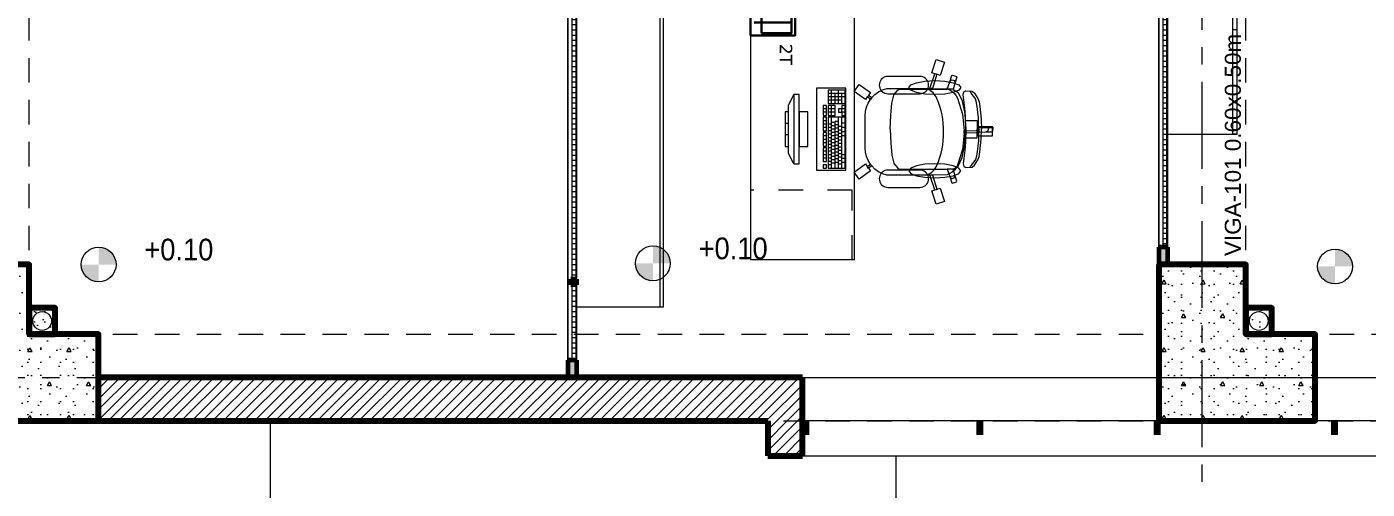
# Model space of a CAD drawing. Header units: inches. Extents: x -19 to 5698, y -728 to 92.
# Drawn here: x 9.56 to 17.27, y 6.81 to 9.47 of the extents above; entities that cross this region are included whole.
import ezdxf

# ---------------------------------------------------------------- set-up
doc = ezdxf.new("R2010")
doc.units = ezdxf.units.IN
doc.header["$MEASUREMENT"] = 0
doc.set_wipeout_variables(frame=1)
for name, pattern in [('HIDDEN', [0.375, 0.25, -0.125]), ('Hidden Line', [0.195611, 0.141111, -0.0545]), ('Punto & Raya', [0.65, 0.5, -0.075, 0, -0.075]), ('Rayas', [0.282222, 0.141111, -0.141111]), ('Wipeout_Contour', [1, 0, -1])]:
    doc.linetypes.add(name, pattern=pattern)
doc.layers.get('0').update_dxf_attribs({"color": 61})
doc.layers.add('00 conduct tomacorr', color=120, linetype='HIDDEN', lineweight=30)
for name, color, linetype in [('02 _ ARQ _ ALB _ Cotas Ejes', 7, 'Continuous'), ('02 _ ARQ _ ALB _ Ejes Generales', 251, 'Continuous'), ('02 _ ARQ _ ALB _ Mobiliario', 7, 'Continuous'), ('02 _ ARQ _ ZON _ Espacio.3D', 7, 'Continuous'), ('08 _ STR _ EXT _ 06 Columnas', 7, 'Continuous'), ('08 _ STR _ EXT _ 06 Elementos de Fachada', 7, 'Continuous'), ('08 _ STR _ EXT _ 07 Losa Aligerada', 7, 'Continuous'), ('08 _ STR _ EXT _ 09 Vigas', 251, 'Continuous'), ('08 _ STR _ EXT _ 10 Vereda Exterior', 7, 'Continuous'), ('Acabado - Muros', 7, 'Continuous'), ('Estructura - 04 MURO', 7, 'Continuous'), ('Estructura - Carga', 7, 'Continuous'), ('Interior - Mobiliario', 7, 'Continuous'), ('MEP - HVAC', 7, 'Continuous'), ('Notas - Etiquetas', 7, 'Continuous')]:
    doc.layers.add(name, color=color, linetype=linetype)
doc.styles.add('Estilo_Generado_4', font='swisse.ttf')
doc.dimstyles.new('Estilo_Generado__1', dxfattribs={"dimtxt": 0.125, "dimasz": 0.095, "dimexe": 0.18, "dimexo": 0.3, "dimgap": 0, "dimtad": 0, "dimtih": 1, "dimtoh": 1, "dimzin": 0, "dimdsep": 46, "dimtxsty": 'Estilo_Generado_4', "dimblk": 'ARROWHEAD_6', "dimblk1": 'ARROWHEAD_6', "dimblk2": 'ARROWHEAD_6', "dimcen": 0.09, "dimse1": 1, "dimse2": 1, "dimclrd": 144, "dimclre": 144, "dimclrt": 7, "dimadec": 0, "dimazin": 0, "dimtfac": 1, "dimtdec": 4, "dimtmove": 0, "dimatfit": 3, "dimfxl": 1, "dimtolj": 1, "dimtzin": 0, "dimarcsym": 0})
pattern_1 = [(0, (0, 0), (0, 0.03), [])]
pattern_2 = [(45, (0, 0), (-0.03005204, 0.03005204), [])]
pattern_3 = [(0, (0, 0), (0, 0.3897114), [0.024375, -0.200625]), (0, (0.1125, 0.19486), (0, 0.3897114), [0.024375, -0.200625]), (60, (0, 0), (-0.3375, 0.194856), [0.024375, -0.200625]), (60, (0.225, 0), (-0.3375, 0.194856), [0.024375, -0.200625]), (120, (0.02437, 0), (0.3375, 0.194856), [0.024375, -0.200625]), (120, (0.24938, 0), (0.3375, 0.194856), [0.024375, -0.200625]), (0, (0, 0.0375), (0, 0.075), [0, -0.075, 0, -0.1125]), (45, (0.0375, 0.0375), (-0.053033, 0.053033), [0, -0.05625, 0, -0.09375])]
pattern_4 = [(0, (0, 0), (0, 0.311769), [0.03, -0.15]), (0, (0.09, 0.1559), (0, 0.311769), [0.03, -0.15]), (60, (0, 0), (-0.27, 0.1558846), [0.03, -0.15]), (60, (0.18, 0), (-0.27, 0.1558846), [0.03, -0.15]), (120, (0.03, 0), (0.27, 0.1558846), [0.03, -0.15]), (120, (0.21, 0), (0.27, 0.1558846), [0.03, -0.15]), (0, (0, 0.03), (0, 0.06), [0, -0.06, 0, -0.09]), (45, (0.03, 0.03), (-0.0424264, 0.0424264), [0, -0.045, 0, -0.075])]

# ---------------------------------------------------------------- blocks, each defined once
blk = doc.blocks.new('*D10')
at = {"layer": '02 _ ARQ _ ALB _ Cotas Ejes', "color": 152, "linetype": 'Continuous', "lineweight": 35, "transparency": 16777216}
for p, q in [((9.37, 2.4806), (9.27, 2.3806)), ((16.37, 2.4806), (16.27, 2.3806))]:
    blk.add_line(p, q, dxfattribs=at)
at = {"layer": '02 _ ARQ _ ALB _ Cotas Ejes', "color": 144, "linetype": 'Continuous', "lineweight": 13, "transparency": 16777216}
for p, q in [((9.32, 2.3369), (9.32, 2.5244)), ((16.32, 2.3369), (16.32, 2.5244)), ((9.245, 2.4306), (9.32, 2.4306)), ((9.32, 2.4306), (12.5951, 2.4306)), ((13.0448, 2.4306), (16.32, 2.4306))]:
    blk.add_line(p, q, dxfattribs=at)
at = {"layer": '02 _ ARQ _ ALB _ Cotas Ejes', "color": 7, "lineweight": 35, "transparency": 16777216, "insert": (12.62, 2.3681), "char_height": 0.125, "attachment_point": 7, "style": 'Estilo_Generado_4'}
blk.add_mtext('\\A1;{\\pql;\\fSwis721 Ex BT|b0|i0|c0|p34;7.00}', dxfattribs=at)
blk = doc.blocks.new('ARROWHEAD_6')
at = {"color": 0, "linetype": 'Continuous', "lineweight": 0}
for p, q in [((0, 0), (-1, 0)), ((-0.5, -0.5), (0.5, 0.5))]:
    blk.add_line(p, q, dxfattribs=at)
blk = doc.blocks.new('*D12')
at = {"layer": '02 _ ARQ _ ALB _ Cotas Ejes', "color": 152, "linetype": 'Continuous', "lineweight": 35, "transparency": 16777216}
for p, q in [((16.37, 2.4806), (16.27, 2.3806)), ((23.37, 2.4806), (23.27, 2.3806))]:
    blk.add_line(p, q, dxfattribs=at)
at = {"layer": '02 _ ARQ _ ALB _ Cotas Ejes', "color": 144, "linetype": 'Continuous', "lineweight": 13, "transparency": 16777216}
for p, q in [((23.32, 2.3369), (23.32, 2.5244)), ((16.32, 2.4306), (19.5951, 2.4306)), ((20.0449, 2.4306), (23.32, 2.4306))]:
    blk.add_line(p, q, dxfattribs=at)
at = {"layer": '02 _ ARQ _ ALB _ Cotas Ejes', "color": 7, "lineweight": 35, "transparency": 16777216, "insert": (19.62, 2.3681), "char_height": 0.125, "attachment_point": 7, "style": 'Estilo_Generado_4'}
blk.add_mtext('\\A1;{\\pql;\\fSwis721 Ex BT|b0|i0|c0|p34;7.00}', dxfattribs=at)
blk = doc.blocks.new('CAJA POP UP 6 MODULOS')
at = {"layer": '00 conduct tomacorr', "linetype": 'Continuous'}
for p, q in [((-0.095, -0.165), (-0.095, -0.0151)), ((-0.052, -0.165), (-0.052, -0.0151)), ((0.052, -0.165), (0.052, -0.0151)), ((0.095, -0.165), (0.095, -0.0151)), ((0, -0.165), (0, -0.18))]:
    blk.add_line(p, q, dxfattribs=at)
for points in [[(-0.147, 0), (0.147, 0), (0.147, -0.18), (-0.147, -0.18)], [(0, 0), (0.147, 0), (0.147, -0.18), (0, -0.18)]]:
    blk.add_lwpolyline(points, close=True, dxfattribs=at)
for points in [[(-0.138, -0.045), (-0.009, -0.045), (-0.009, -0.165), (-0.138, -0.165), (-0.138, -0.045)], [(0.009, -0.045), (0.138, -0.045), (0.138, -0.165), (0.009, -0.165), (0.009, -0.045)]]:
    blk.add_lwpolyline(points, dxfattribs=at)
at = {"color": 1, "insert": (-0.1807, -0.168), "char_height": 0.05, "attachment_point": 1, "rotation": 180}
blk.add_mtext_dynamic_manual_height_columns('{\\fVerdana|b0|i0|c0|p34;2T}', width=0.000481, gutter_width=0.1561, heights=[0], dxfattribs=at)

msp = doc.modelspace()

# ---------------------------------------------------------------- hatches: boundary and pattern name
at = {"linetype": 'Continuous', "lineweight": 13}
for points in [[(9.97, 8.1), (10.07, 8.1), (10.0624, 8.1383), (10.0407, 8.1707), (10.0082, 8.1924), (9.97, 8.2)], [(13.1593, 8.1068), (13.2593, 8.1068), (13.2517, 8.1451), (13.23, 8.1775), (13.1976, 8.1992), (13.1593, 8.2068)], [(17.0837, 8.0886), (17.1837, 8.0886), (17.1761, 8.1269), (17.1544, 8.1593), (17.122, 8.181), (17.0837, 8.1886)], [(9.97, 8.1), (9.87, 8.1), (9.8776, 8.0617), (9.8993, 8.0293), (9.9317, 8.0076), (9.97, 8)], [(13.1593, 8.1068), (13.0593, 8.1068), (13.0669, 8.0686), (13.0886, 8.0361), (13.121, 8.0144), (13.1593, 8.0068)], [(17.0837, 8.0886), (16.9837, 8.0886), (16.9913, 8.0504), (17.013, 8.0179), (17.0454, 7.9962), (17.0837, 7.9886)]]:
    msp.add_hatch(color=175, dxfattribs=at).paths.add_polyline_path(points)
at = {"layer": '08 _ STR _ EXT _ 10 Vereda Exterior', "linetype": 'Continuous', "lineweight": 13}
h = msp.add_hatch(dxfattribs=at)
h.set_pattern_fill('RETÍCULA_100X100_0002', color=251, style=0, pattern_type=2)
h.set_pattern_definition([(360, (3.7574, 18.3027), (0, 2.53199), []), (90, (3.7574, 18.3027), (-3.6, 0), [])])
h.paths.add_polyline_path([(2.17, 3.6213), (4.2913, 1.5), (9.32, 1.5), (9.32, 6.5), (40.52, 6.5), (40.52, 1.5), (52.92, 1.5), (52.92, 19.0859), (51.57, 19.0859), (51.57, 7.2), (9.07, 7.2), (9.07, 7.85), (6.5201, 7.85, -0.414214), (6.2701, 8.1), (6.2701, 8.85, -0.414213), (6.5201, 9.1), (9.07, 9.1), (9.07, 12), (6.5201, 12, -0.414214), (6.2701, 12.25), (6.2701, 13, -0.414213), (6.5201, 13.25), (9.07, 13.25), (9.07, 16.15), (6.5201, 16.15, -0.414214), (6.2701, 16.4), (6.2701, 17.15, -0.414213), (6.5201, 17.4), (8.77, 17.4), (8.7706, 21.0499), (2.17, 21.0499)])
at = {"layer": 'Estructura - Carga', "linetype": 'Continuous', "lineweight": 13}
h = msp.add_hatch(dxfattribs=at)
h.set_pattern_fill('HORMIGÓN_ARMADO_0002', color=251, style=0, pattern_type=2)
h.set_pattern_definition(pattern_4)
h.paths.add_polyline_path([(9.57, 7.7), (9.72, 7.7), (9.72, 7.85), (9.57, 7.85)])
h = msp.add_hatch(dxfattribs=at)
h.set_pattern_fill('HORMIGÓN_ARMADO_0002', color=251, style=0, pattern_type=2)
h.set_pattern_definition(pattern_4)
h.paths.add_polyline_path([(16.57, 7.7), (16.72, 7.7), (16.72, 7.85), (16.57, 7.85)])

# ---------------------------------------------------------------- linework, layer by layer
at = {"color": 175, "linetype": 'Continuous', "lineweight": 13}
for centre in [(9.97, 8.1), (13.1593, 8.1068), (17.0837, 8.0886)]:
    msp.add_circle(centre, 0.1, dxfattribs=at)
at = {"layer": '02 _ ARQ _ ALB _ Mobiliario', "color": 175, "linetype": 'Continuous', "lineweight": 13}
for p, q in [((13.1999, 7.8569), (13.1999, 12.8569)), ((14.7937, 9.1934), (14.7823, 9.197)), ((14.8679, 9.1512), (14.8793, 9.1866)), ((14.8793, 9.1866), (14.8831, 9.1886)), ((14.8831, 9.1886), (14.9058, 9.1811)), ((14.9058, 9.1811), (14.9077, 9.1773)), ((14.2651, 9.1038), (14.1681, 9.1038)), ((14.1681, 9.1038), (14.1681, 9.0254)), ((14.1875, 9.0254), (14.1875, 9.1038)), ((14.2263, 9.0254), (14.2263, 9.1038)), ((14.2651, 9.0254), (14.2651, 9.1038)), ((14.5462, 9.0765), (14.5674, 9.1033)), ((14.5674, 9.1033), (14.576, 9.1078)), ((14.576, 9.1078), (14.607, 9.1078)), ((14.607, 9.1078), (14.6431, 9.1078)), ((14.6431, 9.1078), (14.8522, 9.1078)), ((14.7684, 9.112), (14.7535, 9.1123)), ((14.8522, 9.1078), (14.8679, 9.1512)), ((14.8865, 9.1078), (14.8522, 9.1078)), ((14.8679, 9.1512), (14.8707, 9.1564)), ((14.8707, 9.1564), (14.8753, 9.16)), ((14.8753, 9.16), (14.8809, 9.1616)), ((14.8809, 9.1616), (14.8867, 9.1609)), ((14.8865, 9.1078), (14.8867, 9.1077)), ((14.8867, 9.1609), (14.8918, 9.158)), ((14.8963, 9.1419), (14.8867, 9.1077)), ((14.8867, 9.1077), (14.9145, 9.0904)), ((14.8918, 9.158), (14.8954, 9.1534)), ((14.8954, 9.1534), (14.897, 9.1477)), ((14.9077, 9.1773), (14.8963, 9.1419)), ((14.897, 9.1477), (14.8963, 9.1419)), ((13.9699, 9.0786), (13.9399, 9.0186)), ((13.9999, 9.0786), (13.9699, 9.0786)), ((13.9699, 9.0786), (13.9699, 8.6786)), ((13.9999, 8.6786), (13.9999, 9.0786)), ((14.2651, 9.0842), (14.1681, 9.0842)), ((14.2651, 9.0646), (14.1681, 9.0646)), ((14.2457, 9.045), (14.1681, 9.045)), ((14.1681, 9.0254), (14.2651, 9.0254)), ((14.2069, 9.0254), (14.2069, 9.0842)), ((14.2457, 9.0254), (14.2457, 9.0842)), ((14.402, 9.0757), (14.3929, 9.0631)), ((14.5275, 8.9597), (14.5347, 9.0284)), ((14.5347, 9.0284), (14.5453, 9.0744)), ((14.5453, 9.0744), (14.5462, 9.0765)), ((14.9145, 9.0904), (14.9383, 9.0407)), ((14.9383, 9.0407), (14.9542, 8.9663)), ((14.945, 9.076), (14.9481, 9.0932)), ((14.9476, 9.0471), (14.945, 9.076)), ((14.9534, 9.0018), (14.9476, 9.0471)), ((14.9481, 9.0932), (14.9596, 9.1)), ((14.9596, 9.1), (14.9957, 9.0967)), ((14.9851, 9.0936), (14.9825, 9.0973)), ((14.9903, 9.0873), (14.9851, 9.0936)), ((14.9964, 9.0783), (14.9903, 9.0873)), ((14.9957, 9.0967), (15.0089, 9.0861)), ((15.0065, 9.0666), (14.9964, 9.0783)), ((15.0142, 9.0534), (15.0065, 9.0666)), ((15.0089, 9.0861), (15.0289, 9.0551)), ((15.0205, 9.033), (15.0142, 9.0534)), ((15.0254, 9.0071), (15.0205, 9.033)), ((15.0289, 9.0551), (15.0362, 9.0352)), ((15.0362, 9.0352), (15.041, 9.0093)), ((13.9399, 8.9786), (13.9199, 8.9786)), ((13.9199, 8.9786), (13.9199, 8.7786)), ((13.9399, 8.7386), (13.9399, 9.0186)), ((13.9399, 8.7786), (13.9399, 8.9786)), ((14.0499, 8.9786), (13.9999, 8.9786)), ((13.9999, 8.9786), (13.9999, 8.7786)), ((14.0499, 8.7786), (14.0499, 8.9786)), ((14.1584, 9.0157), (14.139, 9.0157)), ((14.139, 9.0157), (14.139, 8.9569)), ((14.1584, 8.9961), (14.139, 8.9961)), ((14.1584, 8.9765), (14.139, 8.9765)), ((14.139, 8.9569), (14.1584, 8.9569)), ((14.1584, 8.9471), (14.139, 8.9471)), ((14.139, 8.9471), (14.139, 8.8688)), ((14.1584, 8.9569), (14.1584, 9.0157)), ((14.1584, 8.8688), (14.1584, 8.9471)), ((14.2069, 9.0157), (14.1681, 9.0157)), ((14.1681, 9.0157), (14.1681, 8.9569)), ((14.2069, 8.9961), (14.1681, 8.9961)), ((14.2069, 8.9765), (14.1681, 8.9765)), ((14.1681, 8.9569), (14.2069, 8.9569)), ((14.2651, 8.9471), (14.1681, 8.9471)), ((14.1681, 8.9471), (14.1681, 8.6534)), ((14.1875, 8.9569), (14.1875, 9.0157)), ((14.1875, 8.6534), (14.1875, 8.9471)), ((14.2069, 8.9569), (14.2069, 9.0157)), ((14.2457, 8.9961), (14.2263, 8.9961)), ((14.2263, 8.9961), (14.2263, 8.9765)), ((14.2263, 8.9765), (14.2457, 8.9765)), ((14.2263, 8.6534), (14.2263, 8.9471)), ((14.2651, 9.0157), (14.2457, 9.0157)), ((14.2457, 9.0157), (14.2457, 8.9961)), ((14.2651, 8.9961), (14.2457, 8.9961)), ((14.2457, 8.9765), (14.2457, 8.9961)), ((14.2457, 8.9765), (14.2457, 8.9569)), ((14.2651, 8.9765), (14.2457, 8.9765)), ((14.2457, 8.9569), (14.2651, 8.9569)), ((14.2457, 8.6534), (14.2457, 8.9471)), ((14.2651, 8.9569), (14.2651, 9.0157)), ((14.2651, 8.6534), (14.2651, 8.9471)), ((14.5249, 8.8786), (14.5274, 8.9586)), ((14.5274, 8.9586), (14.5275, 8.9597)), ((14.9581, 8.9509), (14.9534, 9.0018)), ((14.9542, 8.9663), (14.9566, 8.9289)), ((14.9604, 8.8786), (14.9581, 8.9509)), ((15.0291, 8.9771), (15.0254, 9.0071)), ((15.0316, 8.9447), (15.0291, 8.9771)), ((15.041, 9.0093), (15.048, 8.9361)), ((13.9399, 8.9119), (13.9199, 8.9119)), ((14.1584, 8.9275), (14.139, 8.9275)), ((14.1584, 8.9079), (14.139, 8.9079)), ((14.1584, 8.8884), (14.139, 8.8884)), ((14.1875, 8.9079), (14.1681, 8.9079)), ((14.1875, 8.8884), (14.1681, 8.8884)), ((14.2069, 8.9177), (14.1875, 8.9177)), ((14.2069, 8.8982), (14.1875, 8.8982)), ((14.2069, 8.8786), (14.1875, 8.8786)), ((14.2069, 8.6534), (14.2069, 8.9226)), ((14.2263, 8.9226), (14.2069, 8.9226)), ((14.2263, 8.903), (14.2069, 8.903)), ((14.2263, 8.8835), (14.2069, 8.8835)), ((14.2457, 8.8933), (14.2263, 8.8933)), ((14.2457, 8.8737), (14.2263, 8.8737)), ((14.2651, 8.9128), (14.2457, 8.9128)), ((14.2651, 8.8884), (14.2457, 8.8884)), ((14.5249, 8.8786), (14.5274, 8.7985)), ((14.9492, 8.8562), (14.9492, 8.8702)), ((14.9566, 8.9289), (14.9598, 8.8786)), ((14.9566, 8.9289), (14.9953, 8.9289)), ((14.9566, 8.8283), (14.9598, 8.8786)), ((14.9604, 8.8786), (14.9581, 8.8063)), ((14.9953, 8.9289), (15.0252, 8.9289)), ((15.0252, 8.9289), (15.0252, 8.8955)), ((15.0252, 8.8955), (15.0252, 8.8786)), ((15.0252, 8.8955), (15.075, 8.8937)), ((15.0252, 8.8617), (15.0252, 8.8786)), ((15.03, 8.8692), (15.03, 8.8572)), ((15.0331, 8.9113), (15.0316, 8.9447)), ((15.0336, 8.8786), (15.0331, 8.9113)), ((15.0336, 8.8786), (15.0331, 8.8458)), ((15.048, 8.9361), (15.0502, 8.8786)), ((15.048, 8.8211), (15.0502, 8.8786)), ((15.075, 8.8937), (15.0808, 8.8925)), ((15.075, 8.8937), (15.1119, 8.8937)), ((15.0808, 8.8925), (15.0856, 8.8892)), ((15.0856, 8.8892), (15.0889, 8.8843)), ((15.0856, 8.8679), (15.0889, 8.8728)), ((15.0889, 8.8843), (15.09, 8.8786)), ((15.0889, 8.8728), (15.09, 8.8786)), ((15.1119, 8.8937), (15.1149, 8.8906)), ((15.1149, 8.8906), (15.1149, 8.8786)), ((15.1149, 8.8665), (15.1149, 8.8786)), ((13.9399, 8.8452), (13.9199, 8.8452)), ((14.139, 8.8688), (14.1584, 8.8688)), ((14.1584, 8.859), (14.139, 8.859)), ((14.139, 8.859), (14.139, 8.7807)), ((14.1584, 8.8394), (14.139, 8.8394)), ((14.1584, 8.8198), (14.139, 8.8198)), ((14.1584, 8.8002), (14.139, 8.8002)), ((14.1584, 8.7807), (14.1584, 8.859)), ((14.1875, 8.8688), (14.1681, 8.8688)), ((14.1875, 8.8492), (14.1681, 8.8492)), ((14.1875, 8.8296), (14.1681, 8.8296)), ((14.1875, 8.81), (14.1681, 8.81)), ((14.2069, 8.859), (14.1875, 8.859)), ((14.2069, 8.8394), (14.1875, 8.8394)), ((14.2069, 8.8198), (14.1875, 8.8198)), ((14.2069, 8.8002), (14.1875, 8.8002)), ((14.2263, 8.8639), (14.2069, 8.8639)), ((14.2263, 8.8443), (14.2069, 8.8443)), ((14.2263, 8.8247), (14.2069, 8.8247)), ((14.2263, 8.8051), (14.2069, 8.8051)), ((14.2457, 8.8541), (14.2263, 8.8541)), ((14.2457, 8.8345), (14.2263, 8.8345)), ((14.2457, 8.8149), (14.2263, 8.8149)), ((14.2457, 8.7953), (14.2263, 8.7953)), ((14.2651, 8.8639), (14.2457, 8.8639)), ((14.2651, 8.8394), (14.2457, 8.8394)), ((14.5274, 8.7985), (14.5275, 8.7975)), ((14.5275, 8.7975), (14.5347, 8.7287)), ((14.9581, 8.8063), (14.9534, 8.7553)), ((14.9542, 8.7908), (14.9566, 8.8283)), ((14.9566, 8.8283), (14.9953, 8.8283)), ((14.9953, 8.8283), (15.0252, 8.8283)), ((15.0252, 8.8617), (15.075, 8.8635)), ((15.0252, 8.8283), (15.0252, 8.8617)), ((15.0316, 8.8125), (15.0291, 8.78)), ((15.0331, 8.8458), (15.0316, 8.8125)), ((15.041, 8.7479), (15.048, 8.8211)), ((15.075, 8.8635), (15.0808, 8.8646)), ((15.075, 8.8635), (15.1119, 8.8635)), ((15.0808, 8.8646), (15.0856, 8.8679)), ((15.1119, 8.8635), (15.1149, 8.8665)), ((13.9199, 8.7786), (13.9399, 8.7786)), ((13.9699, 8.6786), (13.9399, 8.7386)), ((13.9999, 8.7786), (14.0499, 8.7786)), ((14.139, 8.7807), (14.1584, 8.7807)), ((14.1584, 8.7709), (14.139, 8.7709)), ((14.139, 8.7709), (14.139, 8.6925)), ((14.1584, 8.7513), (14.139, 8.7513)), ((14.1584, 8.7317), (14.139, 8.7317)), ((14.1584, 8.6925), (14.1584, 8.7709)), ((14.1875, 8.7904), (14.1681, 8.7904)), ((14.1875, 8.7709), (14.1681, 8.7709)), ((14.1875, 8.7513), (14.1681, 8.7513)), ((14.1875, 8.7317), (14.1681, 8.7317)), ((14.2069, 8.7807), (14.1875, 8.7807)), ((14.2069, 8.7611), (14.1875, 8.7611)), ((14.2069, 8.7415), (14.1875, 8.7415)), ((14.2069, 8.7219), (14.1875, 8.7219)), ((14.2263, 8.7855), (14.2069, 8.7855)), ((14.2263, 8.766), (14.2069, 8.766)), ((14.2263, 8.7464), (14.2069, 8.7464)), ((14.2263, 8.7268), (14.2069, 8.7268)), ((14.2457, 8.7758), (14.2263, 8.7758)), ((14.2457, 8.7562), (14.2263, 8.7562)), ((14.2457, 8.7366), (14.2263, 8.7366)), ((14.2457, 8.717), (14.2263, 8.717)), ((14.2651, 8.7317), (14.2457, 8.7317)), ((14.5347, 8.7287), (14.5453, 8.6828)), ((14.9145, 8.6667), (14.9383, 8.7164)), ((14.9383, 8.7164), (14.9542, 8.7908)), ((14.9534, 8.7553), (14.9476, 8.71)), ((15.0205, 8.7241), (15.0142, 8.7037)), ((15.0254, 8.75), (15.0205, 8.7241)), ((15.0291, 8.78), (15.0254, 8.75)), ((15.0289, 8.702), (15.0362, 8.722)), ((15.0362, 8.722), (15.041, 8.7479)), ((13.9699, 8.6786), (13.9999, 8.6786)), ((14.1584, 8.7121), (14.139, 8.7121)), ((14.139, 8.6925), (14.1584, 8.6925)), ((14.1584, 8.6729), (14.139, 8.6729)), ((14.139, 8.6729), (14.139, 8.6534)), ((14.139, 8.6534), (14.1584, 8.6534)), ((14.1584, 8.6534), (14.1584, 8.6729)), ((14.1875, 8.7121), (14.1681, 8.7121)), ((14.1875, 8.6925), (14.1681, 8.6925)), ((14.1875, 8.6729), (14.1681, 8.6729)), ((14.1681, 8.6534), (14.2651, 8.6534)), ((14.2069, 8.7023), (14.1875, 8.7023)), ((14.2069, 8.6827), (14.1875, 8.6827)), ((14.2263, 8.7072), (14.2069, 8.7072)), ((14.2263, 8.6876), (14.2069, 8.6876)), ((14.2457, 8.6974), (14.2263, 8.6974)), ((14.2457, 8.6778), (14.2263, 8.6778)), ((14.2651, 8.7097), (14.2457, 8.7097)), ((14.2651, 8.6876), (14.2457, 8.6876)), ((14.4, 8.6527), (14.3929, 8.6624)), ((14.5453, 8.6828), (14.5462, 8.6806)), ((14.5462, 8.6806), (14.5674, 8.6538)), ((14.5674, 8.6538), (14.576, 8.6493)), ((14.576, 8.6493), (14.607, 8.6493)), ((14.607, 8.6493), (14.6431, 8.6493)), ((14.6431, 8.6493), (14.8522, 8.6493)), ((14.8865, 8.6493), (14.8522, 8.6493)), ((14.8522, 8.6493), (14.8679, 8.6059)), ((14.8865, 8.6493), (14.8867, 8.6494)), ((14.8867, 8.6494), (14.9145, 8.6667)), ((14.8963, 8.6152), (14.8867, 8.6494)), ((14.9476, 8.71), (14.945, 8.6811)), ((14.945, 8.6811), (14.9481, 8.6639)), ((14.9481, 8.6639), (14.9596, 8.6572)), ((14.9596, 8.6572), (14.9957, 8.6605)), ((14.9851, 8.6636), (14.9825, 8.6598)), ((14.9903, 8.6698), (14.9851, 8.6636)), ((14.9964, 8.6788), (14.9903, 8.6698)), ((14.9957, 8.6605), (15.0089, 8.671)), ((15.0065, 8.6905), (14.9964, 8.6788)), ((15.0142, 8.7037), (15.0065, 8.6905)), ((15.0089, 8.671), (15.0289, 8.702)), ((14.7684, 8.6135), (14.7535, 8.6133)), ((14.8679, 8.6059), (14.8707, 8.6008)), ((14.8679, 8.6059), (14.8793, 8.5705)), ((14.8707, 8.6008), (14.8753, 8.5971)), ((14.8753, 8.5971), (14.8809, 8.5955)), ((14.8793, 8.5705), (14.8831, 8.5686)), ((14.8809, 8.5955), (14.8867, 8.5962)), ((14.8831, 8.5686), (14.9058, 8.576)), ((14.8867, 8.5962), (14.8918, 8.5991)), ((14.8918, 8.5991), (14.8954, 8.6037)), ((14.8954, 8.6037), (14.897, 8.6094)), ((14.897, 8.6094), (14.8963, 8.6152)), ((14.9077, 8.5798), (14.8963, 8.6152)), ((14.9058, 8.576), (14.9077, 8.5798)), ((14.7937, 8.5321), (14.7823, 8.5285))]:
    msp.add_line(p, q, dxfattribs=at)
at = {"layer": '02 _ ARQ _ ALB _ Mobiliario', "color": 175, "linetype": 'Rayas', "lineweight": 13}
for p, q in [((14.3049, 8.5286), (13.7199, 8.5286)), ((14.3049, 8.1286), (14.3049, 8.5286))]:
    msp.add_line(p, q, dxfattribs=at)
at = {"layer": '02 _ ARQ _ ALB _ Mobiliario', "color": 175, "linetype": 'Continuous', "lineweight": 13, "flags": 128}
for points in [[(13.7199, 9.6286), (13.7199, 8.1286), (14.3199, 8.1286), (14.3199, 9.6286)], [(14.9492, 8.8562), (14.9404, 8.7616), (14.9115, 8.6711), (14.9037, 8.6566), (14.8936, 8.6435), (14.8815, 8.6322), (14.8678, 8.6229), (14.8528, 8.616), (14.7682, 8.6145), (14.7936, 8.5331), (14.8121, 8.539), (14.8364, 8.4629), (14.7887, 8.4477), (14.7644, 8.5239), (14.7821, 8.5295), (14.7533, 8.6142), (14.7409, 8.614), (14.5049, 8.614), (14.4803, 8.6219), (14.4574, 8.6335), (14.4365, 8.6486), (14.4184, 8.6669), (14.3996, 8.6537), (14.4108, 8.6383), (14.346, 8.5913), (14.3166, 8.6317), (14.3814, 8.6787), (14.3926, 8.6634), (14.4106, 8.6768), (14.3975, 8.6983), (14.3879, 8.7216), (14.382, 8.7461), (14.38, 8.7712), (14.38, 8.9561), (14.382, 8.9812), (14.3879, 9.0057), (14.3975, 9.029), (14.4106, 9.0505), (14.3926, 9.064), (14.3814, 9.0486), (14.3166, 9.0956), (14.346, 9.136), (14.4108, 9.089), (14.3996, 9.0737), (14.4184, 9.0604), (14.4365, 9.0787), (14.4574, 9.0938), (14.4803, 9.1054), (14.5049, 9.1133), (14.7409, 9.1133), (14.7533, 9.1131), (14.7821, 9.1978), (14.7644, 9.2034), (14.7887, 9.2796), (14.8364, 9.2645), (14.8121, 9.1883), (14.7936, 9.1942), (14.7682, 9.1128), (14.8528, 9.1113), (14.8678, 9.1044), (14.8815, 9.0951), (14.8936, 9.0838), (14.9037, 9.0707), (14.9115, 9.0562), (14.9405, 8.9653), (14.9492, 8.8702), (15.03, 8.8692), (15.03, 8.8882), (15.1101, 8.8882), (15.1101, 8.8382), (15.03, 8.8382), (15.03, 8.8572)], [(14.6951, 9.1822), (14.5113, 9.1822), (14.5026, 9.1815), (14.4942, 9.1792), (14.4863, 9.1755), (14.4792, 9.1705), (14.473, 9.1644), (14.468, 9.1572), (14.4643, 9.1493), (14.4621, 9.1409), (14.4613, 9.1322), (14.4621, 9.1236), (14.4643, 9.1151), (14.468, 9.1072), (14.473, 9.1001), (14.4792, 9.0939), (14.4863, 9.0889), (14.4942, 9.0853), (14.5026, 9.083), (14.5113, 9.0823), (14.6951, 9.0823), (14.7038, 9.083), (14.7122, 9.0853), (14.7201, 9.0889), (14.7273, 9.0939), (14.7334, 9.1001), (14.7384, 9.1072), (14.7421, 9.1151), (14.7444, 9.1236), (14.7451, 9.1322), (14.7444, 9.1409), (14.7421, 9.1493), (14.7384, 9.1572), (14.7334, 9.1644), (14.7273, 9.1705), (14.7201, 9.1755), (14.7122, 9.1792), (14.7038, 9.1815)], [(14.0999, 8.6436), (14.2699, 8.6436), (14.2699, 9.1136), (14.0999, 9.1136)], [(14.7809, 9.1578), (14.8379, 9.1548), (14.8862, 9.146), (14.9185, 9.133), (14.9299, 9.1176), (14.9185, 9.1022), (14.8862, 9.0891), (14.8379, 9.0804), (14.7809, 9.0773), (14.7238, 9.0804), (14.6755, 9.0891), (14.6432, 9.1022), (14.6319, 9.1176), (14.6432, 9.133), (14.6755, 9.146), (14.7238, 9.1548)], [(14.6951, 8.6433), (14.5113, 8.6433), (14.5026, 8.6425), (14.4942, 8.6403), (14.4863, 8.6366), (14.4792, 8.6316), (14.473, 8.6254), (14.468, 8.6183), (14.4643, 8.6104), (14.4621, 8.602), (14.4613, 8.5933), (14.4621, 8.5846), (14.4643, 8.5762), (14.468, 8.5683), (14.473, 8.5612), (14.4792, 8.555), (14.4863, 8.55), (14.4942, 8.5463), (14.5026, 8.5441), (14.5113, 8.5433), (14.6951, 8.5433), (14.7038, 8.5441), (14.7122, 8.5463), (14.7201, 8.55), (14.7273, 8.555), (14.7334, 8.5612), (14.7384, 8.5683), (14.7421, 8.5762), (14.7444, 8.5846), (14.7451, 8.5933), (14.7444, 8.602), (14.7421, 8.6104), (14.7384, 8.6183), (14.7334, 8.6254), (14.7273, 8.6316), (14.7201, 8.6366), (14.7122, 8.6403), (14.7038, 8.6425)], [(14.7809, 8.5993), (14.8379, 8.6024), (14.8862, 8.6111), (14.9185, 8.6242), (14.9299, 8.6396), (14.9185, 8.655), (14.8862, 8.668), (14.8379, 8.6768), (14.7809, 8.6798), (14.7238, 8.6768), (14.6755, 8.668), (14.6432, 8.655), (14.6319, 8.6396), (14.6432, 8.6242), (14.6755, 8.6111), (14.7238, 8.6024)]]:
    msp.add_lwpolyline(points, close=True, dxfattribs=at)
at = {"layer": '02 _ ARQ _ ALB _ Mobiliario', "color": 175, "linetype": 'Continuous', "lineweight": 13}
for centre, major_axis, start_param, end_param in [((14.6989, 9.0141), (0.1029, 0), 0.413079, 1.168145), ((14.542, 8.9552), (0.1616, 0), 2.438731, 2.516703), ((14.391, 8.8772), (0.4399, 0), 6.249243, 6.700413), ((14.391, 8.8483), (0.4399, 0), 5.865957, 6.317127), ((14.542, 8.7703), (0.1616, 0), 3.766482, 3.844455), ((14.6989, 8.7115), (0.1029, 0), 5.115041, 5.870106)]:
    msp.add_ellipse(centre, major_axis=major_axis, ratio=0.999212, start_param=start_param, end_param=end_param, dxfattribs=at)
at = {"layer": '02 _ ARQ _ ZON _ Espacio.3D', "color": 254, "linetype": 'Continuous', "lineweight": 0, "flags": 128}
for points in [[(9.32, 8.1), (9.5699, 8.1), (9.5699, 7.7), (9.9699, 7.7), (9.9699, 7.45), (12.6699, 7.45), (12.6699, 17.35), (10.0699, 17.35), (10.0699, 16.9), (9.5699, 16.9), (9.5699, 16.4), (9.32, 16.4)], [(12.7199, 7.45), (16.07, 7.45), (16.07, 17.35), (12.7199, 17.35)], [(23.195, 16.2998), (23.07, 16.2998), (23.07, 17.35), (16.97, 17.35), (16.97, 16.9001), (16.57, 16.9001), (16.57, 16.0999), (16.1199, 16.0999), (16.1199, 8.1), (16.57, 8.1), (16.57, 7.7), (16.97, 7.7), (16.97, 7.45), (22.67, 7.45), (22.67, 7.7), (23.07, 7.7), (23.07, 8.1), (23.195, 8.1)]]:
    msp.add_lwpolyline(points, close=True, dxfattribs=at)
at = {"layer": '08 _ STR _ EXT _ 07 Losa Aligerada', "color": 7, "linetype": 'Continuous', "lineweight": 18, "flags": 128}
msp.add_lwpolyline([(9.07, 30.7), (9.07, 17.4), (6.5201, 17.4, 0.414213), (6.2701, 17.15), (6.2701, 16.4, 0.414071), (6.5201, 16.15), (9.07, 16.15), (9.07, 13.25), (6.5201, 13.25, 0.414229), (6.2701, 13), (6.2701, 12.25, 0.414214), (6.5201, 12), (9.07, 12), (9.07, 9.1), (6.5201, 9.1, 0.414244), (6.2701, 8.85), (6.2701, 8.1, 0.414204), (6.5201, 7.85), (9.07, 7.85), (9.07, 7.2), (51.57, 7.2)], format="xyb", dxfattribs=at)
at = {"layer": '08 _ STR _ EXT _ 09 Vigas', "color": 251, "linetype": 'Hidden Line', "lineweight": 13, "true_color": 0x636466}
for p, q in [((9.57, 7.7), (9.57, 16.9)), ((16.57, 7.7), (16.57, 16.9)), ((16.57, 7.7), (23.07, 7.7)), ((9.57, 7.2), (9.07, 7.2))]:
    msp.add_line(p, q, dxfattribs=at)
at = {"layer": 'Acabado - Muros', "color": 7, "linetype": 'Continuous', "lineweight": 60}
for p, q in [((16.12, 8.1), (16.07, 8.1)), ((12.7199, 7.45), (12.6699, 7.45))]:
    msp.add_line(p, q, dxfattribs=at)
at = {"layer": 'Estructura - Carga', "color": 7, "linetype": 'Continuous', "lineweight": 80, "flags": 128}
for points in [[(9.57, 7.7), (9.72, 7.7), (9.72, 7.85), (9.57, 7.85)], [(16.57, 7.7), (16.72, 7.7), (16.72, 7.85), (16.57, 7.85)]]:
    msp.add_lwpolyline(points, close=True, dxfattribs=at)
at = {"layer": 'Interior - Mobiliario', "color": 175, "linetype": 'Continuous', "lineweight": 13}
for p, q in [((16.4949, 8.8499), (16.4949, 10.0499)), ((16.5199, 9.4499), (16.4949, 9.4499)), ((16.5199, 8.8499), (16.4949, 8.8499))]:
    msp.add_line(p, q, dxfattribs=at)
at = {"layer": 'MEP - HVAC', "color": 7, "linetype": 'Continuous', "lineweight": 13, "flags": 128}
for points in [[(9.699, 7.775, -1), (9.591, 7.775, -1)], [(16.645, 7.829, -1), (16.645, 7.721, -1)]]:
    msp.add_lwpolyline(points, format="xyb", close=True, dxfattribs=at)

# ---------------------------------------------------------------- block references
at = {"layer": '00 conduct tomacorr', "xscale": 1.432830642179531, "yscale": 1.432830642179531, "zscale": 1.432830642179531, "rotation": 89.99999999999997}
msp.add_blockref('CAJA POP UP 6 MODULOS', (13.7199, 9.6286), dxfattribs=at)

# ---------------------------------------------------------------- texts
at = {"color": 175, "lineweight": 13, "char_height": 0.125, "attachment_point": 7, "style": 'Estilo_Generado_4'}
for insert in [(13.4218, 8.1286), (10.2325, 8.1217)]:
    msp.add_mtext('\\A1;{\\W0.900000x;\\pql;\\fSwis721 Ex BT|b0|i0|c0|p34;+0.10}', dxfattribs=dict(at, insert=insert))
at = {"layer": 'Notas - Etiquetas', "color": 171, "linetype": 'Continuous', "lineweight": 13, "insert": (16.5433, 8.1487), "char_height": 0.0925, "attachment_point": 7, "rotation": 90, "style": 'Estilo_Generado_4'}
msp.add_mtext('\\A1;{\\pql;\\fSwis721 Ex BT|b0|i0|c0|p34;VIGA-101\\fSwis721 Ex BT|b0|i0|c0|p34; \\fSwis721 Ex BT|b0|i0|c0|p34;0.60\\fSwis721 Ex BT|b0|i0|c0|p34;x\\fSwis721 Ex BT|b0|i0|c0|p34;0.50\\fSwis721 Ex BT|b0|i0|c0|p34;m}', dxfattribs=at)

# ---------------------------------------------------------------- next in the draw order: wipeouts: each hides what was drawn before it
at = {"color": 254, "linetype": 'Wipeout_Contour', "lineweight": 0, "ltscale": 74.163925}
msp.add_wipeout([(16.07, 8.2), (16.12, 8.2), (16.12, 10.15), (16.07, 10.15)], dxfattribs=at).dxf.layer = 'Acabado - Muros'
at = {"color": 254, "linetype": 'Wipeout_Contour', "lineweight": 0, "ltscale": 90.320218}
msp.add_wipeout([(12.6699, 7.55), (12.7199, 7.55), (12.7199, 7.9835), (12.6869, 7.9835), (12.6869, 8), (12.6699, 8)], dxfattribs=at).dxf.layer = 'Acabado - Muros'

# ---------------------------------------------------------------- next in the draw order: linework, layer by layer
at = {"layer": 'Acabado - Muros', "color": 251, "linetype": 'Continuous', "lineweight": 13, "flags": 128}
for points in [[(16.07, 10.15), (16.07, 8.2)], [(16.12, 10.15), (16.12, 8.2)]]:
    msp.add_lwpolyline(points, dxfattribs=at)

# ---------------------------------------------------------------- next in the draw order: wipeouts: each hides what was drawn before it
at = {"color": 254, "linetype": 'Wipeout_Contour', "lineweight": 0, "ltscale": 92.261607}
msp.add_wipeout([(12.6699, 10.15), (12.6699, 8), (12.6869, 8), (12.6869, 8.0165), (12.7199, 8.0165), (12.7199, 10.15)], dxfattribs=at).dxf.layer = 'Acabado - Muros'

# ---------------------------------------------------------------- next in the draw order: linework, layer by layer
at = {"layer": 'Acabado - Muros', "color": 251, "linetype": 'Continuous', "lineweight": 13, "flags": 128}
for points in [[(12.6699, 10.15), (12.6699, 8), (12.6699, 7.55)], [(12.7199, 10.15), (12.7199, 8.0165)], [(12.7199, 7.9835), (12.7199, 7.55)]]:
    msp.add_lwpolyline(points, dxfattribs=at)

# ---------------------------------------------------------------- next in the draw order: wipeouts: each hides what was drawn before it
at = {"color": 254, "linetype": 'Wipeout_Contour', "lineweight": 0, "ltscale": 74.199368}
msp.add_wipeout([(16.115, 8.2), (16.115, 10.15), (16.095, 10.15), (16.095, 8.2)], dxfattribs=at).dxf.layer = 'Acabado - Muros'

# ---------------------------------------------------------------- next in the draw order: hatches: boundary and pattern name
at = {"layer": 'Acabado - Muros', "linetype": 'Continuous', "lineweight": 0}
h = msp.add_hatch(dxfattribs=at)
h.set_pattern_fill('CONTRACHAPADO_0002', color=254, style=0, pattern_type=2)
h.set_pattern_definition(pattern_1)
h.paths.add_polyline_path([(16.115, 8.2), (16.115, 10.15), (16.095, 10.15), (16.095, 8.2)])
msp.add_hatch(color=254, dxfattribs=at).paths.add_polyline_path([(16.12, 8.2), (16.07, 8.2), (16.07, 8.1), (16.12, 8.1)])

# ---------------------------------------------------------------- next in the draw order: linework, layer by layer
at = {"layer": '08 _ STR _ EXT _ 09 Vigas', "color": 251, "linetype": 'Hidden Line', "lineweight": 13, "true_color": 0x636466}
msp.add_line((16.07, 7.7), (16.07, 16.9), dxfattribs=at)
at = {"layer": 'Acabado - Muros', "color": 7, "linetype": 'Continuous', "lineweight": 60}
for p, q in [((16.12, 8.2), (16.07, 8.2)), ((16.07, 8.2), (16.07, 8.1)), ((16.12, 8.2), (16.12, 8.1))]:
    msp.add_line(p, q, dxfattribs=at)
at = {"layer": 'Acabado - Muros', "color": 7, "linetype": 'Continuous', "lineweight": 13, "flags": 128}
msp.add_lwpolyline([(16.115, 8.2), (16.095, 8.2), (16.095, 10.15), (16.115, 10.15)], close=True, dxfattribs=at)
at = {"layer": 'Interior - Mobiliario', "color": 175, "linetype": 'Continuous', "lineweight": 13, "flags": 128}
msp.add_lwpolyline([(16.5199, 8.8499), (16.5199, 10.0499), (16.1199, 10.0499), (16.1199, 8.8499)], close=True, dxfattribs=at)

# ---------------------------------------------------------------- next in the draw order: wipeouts: each hides what was drawn before it
at = {"color": 254, "linetype": 'Wipeout_Contour', "lineweight": 0, "ltscale": 62.535472}
msp.add_wipeout([(12.7149, 8.0165), (12.7149, 10.15), (12.6949, 10.15), (12.6949, 8.0165)], dxfattribs=at).dxf.layer = 'Acabado - Muros'

# ---------------------------------------------------------------- next in the draw order: hatches: boundary and pattern name
at = {"layer": 'Acabado - Muros', "linetype": 'Continuous', "lineweight": 0}
h = msp.add_hatch(dxfattribs=at)
h.set_pattern_fill('CONTRACHAPADO_0002', color=254, style=0, pattern_type=2)
h.set_pattern_definition(pattern_1)
h.paths.add_polyline_path([(12.7149, 8.0165), (12.7149, 10.15), (12.6949, 10.15), (12.6949, 8.0165)])

# ---------------------------------------------------------------- next in the draw order: linework, layer by layer
at = {"layer": 'Acabado - Muros', "color": 7, "linetype": 'Continuous', "lineweight": 13, "flags": 128}
msp.add_lwpolyline([(12.7149, 8.0165), (12.6949, 8.0165), (12.6949, 10.15), (12.7149, 10.15)], close=True, dxfattribs=at)

# ---------------------------------------------------------------- next in the draw order: wipeouts: each hides what was drawn before it
at = {"color": 254, "linetype": 'Wipeout_Contour', "lineweight": 0, "ltscale": 59.588121}
msp.add_wipeout([(12.7149, 7.55), (12.7149, 7.9835), (12.6949, 7.9835), (12.6949, 7.55)], dxfattribs=at).dxf.layer = 'Acabado - Muros'

# ---------------------------------------------------------------- next in the draw order: hatches: boundary and pattern name
at = {"layer": 'Acabado - Muros', "linetype": 'Continuous', "lineweight": 0}
for points in [[(12.6869, 7.9835), (12.7199, 7.9835), (12.7199, 8.0165), (12.6869, 8.0165)], [(12.7199, 7.55), (12.6699, 7.55), (12.6699, 7.45), (12.7199, 7.45)]]:
    msp.add_hatch(color=254, dxfattribs=at).paths.add_polyline_path(points)
h = msp.add_hatch(dxfattribs=at)
h.set_pattern_fill('CONTRACHAPADO_0002', color=254, style=0, pattern_type=2)
h.set_pattern_definition(pattern_1)
h.paths.add_polyline_path([(12.7149, 7.55), (12.7149, 7.9835), (12.6949, 7.9835), (12.6949, 7.55)])

# ---------------------------------------------------------------- next in the draw order: linework, layer by layer
at = {"layer": '02 _ ARQ _ ALB _ Mobiliario', "color": 175, "linetype": 'Continuous', "lineweight": 13, "flags": 128}
msp.add_lwpolyline([(13.2199, 7.8569), (13.2199, 12.8569), (12.7199, 12.8569), (12.7199, 7.8569)], close=True, dxfattribs=at)
at = {"layer": '08 _ STR _ EXT _ 09 Vigas', "color": 251, "linetype": 'Hidden Line', "lineweight": 13, "true_color": 0x636466}
msp.add_line((9.57, 7.7), (16.07, 7.7), dxfattribs=at)
at = {"layer": 'Acabado - Muros', "color": 7, "linetype": 'Continuous', "lineweight": 60}
for p, q in [((12.6869, 8.0165), (12.6869, 7.9835)), ((12.7199, 8.0165), (12.6869, 8.0165)), ((12.7199, 7.9835), (12.6869, 7.9835)), ((12.7199, 8.0165), (12.7199, 7.9835)), ((12.7199, 7.55), (12.6699, 7.55)), ((12.6699, 7.55), (12.6699, 7.45)), ((12.7199, 7.55), (12.7199, 7.45))]:
    msp.add_line(p, q, dxfattribs=at)
at = {"layer": 'Acabado - Muros', "color": 7, "linetype": 'Continuous', "lineweight": 13, "flags": 128}
msp.add_lwpolyline([(12.7149, 7.55), (12.6949, 7.55), (12.6949, 7.9835), (12.7149, 7.9835)], close=True, dxfattribs=at)

# ---------------------------------------------------------------- next in the draw order: wipeouts: each hides what was drawn before it
at = {"color": 254, "linetype": 'Wipeout_Contour', "lineweight": 0, "ltscale": 56.279828}
msp.add_wipeout([(14.0199, 7.45), (9.97, 7.45), (9.97, 7.2), (14.0199, 7.2)], dxfattribs=at).dxf.layer = 'Estructura - 04 MURO'

# ---------------------------------------------------------------- next in the draw order: hatches: boundary and pattern name
at = {"layer": '08 _ STR _ EXT _ 06 Columnas', "linetype": 'Continuous', "lineweight": 9}
h = msp.add_hatch(dxfattribs=at)
h.set_pattern_fill('HORMIGÓN_EN_MASA_0002', style=0, pattern_type=2)
h.set_pattern_definition(pattern_3)
h.paths.add_polyline_path([(9.07, 8.1), (9.07, 7.2), (9.97, 7.2), (9.97, 7.7), (9.57, 7.7), (9.57, 8.1)])
at = {"layer": 'Estructura - 04 MURO', "linetype": 'Continuous', "lineweight": 5}
h = msp.add_hatch(dxfattribs=at)
h.set_pattern_fill('LADRILLO_COMÚN_0002', color=250, style=0, pattern_type=2)
h.set_pattern_definition(pattern_2)
h.paths.add_polyline_path([(14.0199, 7.45), (9.97, 7.45), (9.97, 7.2), (14.0199, 7.2)])

# ---------------------------------------------------------------- next in the draw order: linework, layer by layer
at = {"layer": '02 _ ARQ _ ALB _ Ejes Generales', "color": 251, "linetype": 'Punto & Raya', "lineweight": 13, "true_color": 0x636466}
msp.add_line((5.8454, 7.45), (54.57, 7.45), dxfattribs=at)
at = {"layer": '08 _ STR _ EXT _ 06 Columnas', "color": 7, "linetype": 'Continuous', "lineweight": 80, "flags": 128}
msp.add_lwpolyline([(9.07, 8.1), (9.07, 7.2), (9.97, 7.2), (9.97, 7.7), (9.57, 7.7), (9.57, 8.1)], close=True, dxfattribs=at)
at = {"layer": 'Estructura - 04 MURO', "color": 7, "linetype": 'Continuous', "lineweight": 80}
msp.add_line((14.0199, 7.2), (14.0199, 7.45), dxfattribs=at)
msp.add_line((14.0199, 7.2), (14.0199, 7.45), dxfattribs=at)
at = {"layer": 'Estructura - 04 MURO', "color": 165, "linetype": 'Continuous', "lineweight": 15}
for p, q in [((14.0199, 7.45), (43.67, 7.45)), ((14.0199, 7.2), (43.67, 7.2))]:
    msp.add_line(p, q, dxfattribs=at)
at = {"layer": 'Estructura - 04 MURO', "color": 7, "linetype": 'Continuous', "lineweight": 80, "flags": 128}
for points in [[(14.0199, 7.45), (9.97, 7.45)], [(9.97, 7.2), (13.8199, 7.2)]]:
    msp.add_lwpolyline(points, dxfattribs=at)

# ---------------------------------------------------------------- next in the draw order: wipeouts: each hides what was drawn before it
at = {"color": 254, "linetype": 'Wipeout_Contour', "lineweight": 0, "ltscale": 106.674429}
msp.add_wipeout([(14.0199, 7.2), (14.0199, 7), (37.07, 7), (37.07, 7.2)], dxfattribs=at).dxf.layer = '08 _ STR _ EXT _ 06 Elementos de Fachada'

# ---------------------------------------------------------------- next in the draw order: hatches: boundary and pattern name
at = {"linetype": 'Continuous', "lineweight": 13}
for points in [[(15.0599, 7.12), (15.0599, 7.2), (15.0199, 7.2), (15.0199, 7.12)], [(16.0799, 7.12), (16.0799, 7.2), (16.0399, 7.2), (16.0399, 7.12)], [(17.0999, 7.12), (17.0999, 7.2), (17.0599, 7.2), (17.0599, 7.12)]]:
    msp.add_hatch(color=253, dxfattribs=at).paths.add_polyline_path(points)
at = {"layer": '08 _ STR _ EXT _ 06 Columnas', "linetype": 'Continuous', "lineweight": 9}
h = msp.add_hatch(dxfattribs=at)
h.set_pattern_fill('HORMIGÓN_EN_MASA_0002', style=0, pattern_type=2)
h.set_pattern_definition(pattern_3)
h.paths.add_polyline_path([(16.07, 8.1), (16.07, 7.2), (16.97, 7.2), (16.97, 7.7), (16.57, 7.7), (16.57, 8.1)])

# ---------------------------------------------------------------- next in the draw order: linework, layer by layer
at = {"layer": '02 _ ARQ _ ALB _ Ejes Generales', "color": 251, "linetype": 'Punto & Raya', "lineweight": 13, "true_color": 0x636466}
msp.add_line((16.32, 3.05), (16.32, 44.9), dxfattribs=at)
at = {"layer": '08 _ STR _ EXT _ 06 Columnas', "color": 7, "linetype": 'Continuous', "lineweight": 80, "flags": 128}
msp.add_lwpolyline([(16.07, 8.1), (16.07, 7.2), (16.97, 7.2), (16.97, 7.7), (16.57, 7.7), (16.57, 8.1)], close=True, dxfattribs=at)
at = {"layer": '08 _ STR _ EXT _ 06 Elementos de Fachada', "color": 7, "linetype": 'Continuous', "lineweight": 13, "flags": 128}
for points in [[(37.07, 7.2), (14.0199, 7.2)], [(14.0199, 7.2), (14.0199, 7)], [(14.0199, 7), (37.07, 7)]]:
    msp.add_lwpolyline(points, dxfattribs=at)
at = {"layer": '08 _ STR _ EXT _ 09 Vigas', "color": 251, "linetype": 'Hidden Line', "lineweight": 13, "true_color": 0x636466}
msp.add_line((16.57, 7.2), (16.07, 7.2), dxfattribs=at)

# ---------------------------------------------------------------- next in the draw order: dimensions: what is measured, and where the dimension line sits
at = {"layer": '02 _ ARQ _ ALB _ Cotas Ejes', "color": 144, "linetype": 'Continuous', "lineweight": 13}
dim = msp.add_linear_dim(base=(23.32, 2.4306), p1=(16.32, 7.45), p2=(23.32, 7.45), dimstyle='Estilo_Generado__1', dxfattribs=at)
dim.commit()
dim.dimension.update_dxf_attribs({"geometry": '*D12', "text_midpoint": (19.7823, 2.4306), "dimtype": 160})

# ---------------------------------------------------------------- next in the draw order: wipeouts: each hides what was drawn before it
at = {"color": 254, "linetype": 'Wipeout_Contour', "lineweight": 0, "ltscale": 62.527072}
msp.add_wipeout([(13.8199, 7.2), (13.8199, 7), (14.0199, 7), (14.0199, 7.2)], dxfattribs=at).dxf.layer = '08 _ STR _ EXT _ 06 Elementos de Fachada'

# ---------------------------------------------------------------- next in the draw order: hatches: boundary and pattern name
at = {"linetype": 'Continuous', "lineweight": 13}
msp.add_hatch(color=253, dxfattribs=at).paths.add_polyline_path([(14.0599, 7.12), (14.0599, 7.2), (14.0199, 7.2), (14.0199, 7.12)])
at = {"layer": '08 _ STR _ EXT _ 06 Elementos de Fachada', "linetype": 'Continuous', "lineweight": 5}
h = msp.add_hatch(dxfattribs=at)
h.set_pattern_fill('LADRILLO_COMÚN_0002', color=250, style=0, pattern_type=2)
h.set_pattern_definition(pattern_2)
h.paths.add_polyline_path([(13.8199, 7.2), (13.8199, 7), (14.0199, 7), (14.0199, 7.2)])

# ---------------------------------------------------------------- next in the draw order: linework, layer by layer
at = {"layer": '08 _ STR _ EXT _ 06 Elementos de Fachada', "color": 7, "linetype": 'Continuous', "lineweight": 80, "flags": 128}
for points in [[(13.8199, 7.2), (13.8199, 7)], [(14.0199, 7), (14.0199, 7.2)], [(13.8199, 7), (14.0199, 7)]]:
    msp.add_lwpolyline(points, dxfattribs=at)
at = {"layer": '08 _ STR _ EXT _ 09 Vigas', "color": 251, "linetype": 'Hidden Line', "lineweight": 13, "true_color": 0x636466}
msp.add_line((9.57, 7.2), (51.57, 7.2), dxfattribs=at)

# ---------------------------------------------------------------- next in the draw order: dimensions: what is measured, and where the dimension line sits
at = {"layer": '02 _ ARQ _ ALB _ Cotas Ejes', "color": 144, "linetype": 'Continuous', "lineweight": 13}
dim = msp.add_linear_dim(base=(16.32, 2.4306), p1=(9.32, 7.45), p2=(16.32, 7.45), dimstyle='Estilo_Generado__1', dxfattribs=at)
dim.commit()
dim.dimension.update_dxf_attribs({"geometry": '*D10', "text_midpoint": (12.7823, 2.4306), "dimtype": 160})

doc.saveas('drawing.dxf')
